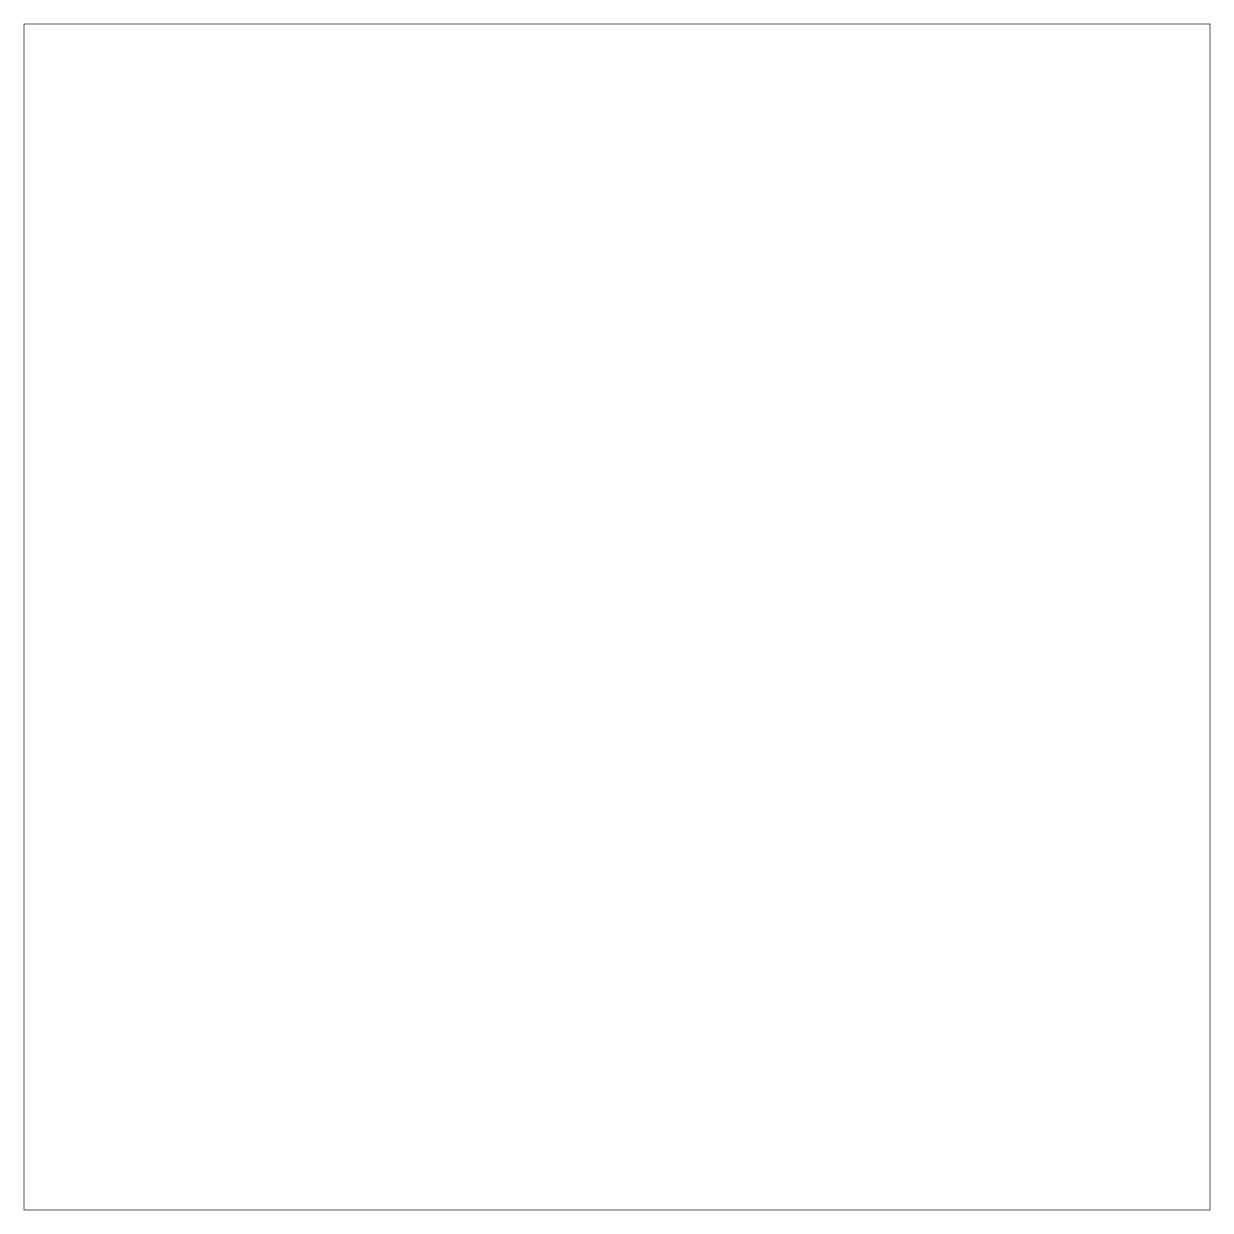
# Model space of a CAD drawing. Header units: millimetres. Extents: x 184 to 384, y -93 to 108.
import ezdxf

# ---------------------------------------------------------------- set-up
doc = ezdxf.new("R2010")
doc.units = ezdxf.units.MM
doc.header["$MEASUREMENT"] = 0

msp = doc.modelspace()

# ---------------------------------------------------------------- linework, layer by layer
at = {"const_width": 0.1}
msp.add_lwpolyline([(184.33, 107.54), (384.33, 107.54), (384.33, -92.46), (184.33, -92.46)], close=True, dxfattribs=at)

doc.saveas('drawing.dxf')
